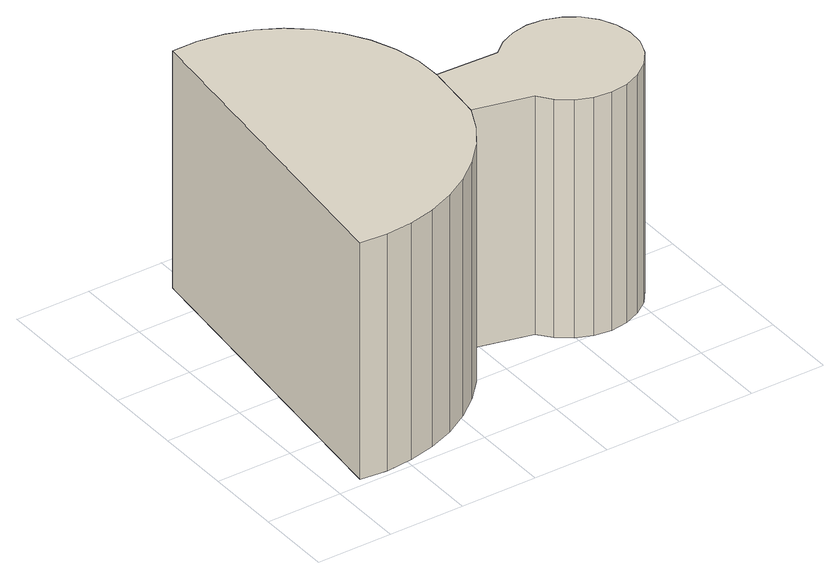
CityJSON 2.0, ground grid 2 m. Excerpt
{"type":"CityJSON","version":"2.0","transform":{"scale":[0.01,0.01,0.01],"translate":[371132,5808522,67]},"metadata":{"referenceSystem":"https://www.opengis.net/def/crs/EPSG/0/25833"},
"CityObjects":{
"building1":{"type":"Building","attributes":{"Gemeindeschluessel":"11000006","BezugspunktDach":"2200","function":"51009_1610","measuredHeight":6.51,"storeysAboveGround":0},"address":[{"country":"Germany","locality":"Berlin"}],"geometry":[{"type":"Solid","lod":"1","boundaries":[[[[0,1,2,3,4,5,6,7,8,9,10,11,12,13,14,15,16,17,18,19,20]],[[21,22,23,24,25,26,27,28,29,30,31,32,33,34,35,36,37,38,39,40,41]],[[21,41,20,19]],[[22,21,19,18]],[[23,22,18,17]],[[24,23,17,16]],[[25,24,16,15]],[[26,25,15,14]],[[27,26,14,13]],[[28,27,13,12]],[[29,28,12,11]],[[30,29,11,10]],[[31,30,10,9]],[[32,31,9,8]],[[33,32,8,7]],[[34,33,7,6]],[[35,34,6,5]],[[36,35,5,4]],[[37,36,4,3]],[[38,37,3,2]],[[39,38,2,1]],[[40,39,1,0]],[[41,40,0,20]]]]}]},
"building2":{"type":"Building","attributes":{"name":"Loggia Alexandra","Gemeindeschluessel":"11000006","BezugspunktDach":"2200","function":"31001_3030","measuredHeight":6.55,"storeysAboveGround":1},"address":[{"country":"Germany","locality":"Berlin","thoroughfareNumber":"36C","thoroughfareName":"Königstraße"}],"geometry":[{"type":"Solid","lod":"1","boundaries":[[[[42,43,44,45,46,47,48,49,50,51,52,53,54,55,56,57,58,59,60,61,9,8]],[[62,63,64,65,66,67,68,69,70,71,72,73,74,75,76,77,78,79,80,81,82,83]],[[62,83,8,9]],[[63,62,9,61]],[[64,63,61,60]],[[65,64,60,59]],[[66,65,59,58]],[[67,66,58,57]],[[68,67,57,56]],[[69,68,56,55]],[[70,69,55,54]],[[71,70,54,53]],[[72,71,53,52]],[[73,72,52,51]],[[74,73,51,50]],[[75,74,50,49]],[[76,75,49,48]],[[77,76,48,47]],[[78,77,47,46]],[[79,78,46,45]],[[80,79,45,44]],[[81,80,44,43]],[[82,81,43,42]],[[83,82,42,8]]]]}]}
},
"vertices":[
[138,11,748],[209,17,748],[278,33,748],[345,59,748],[406,94,748],[462,139,748],[510,191,748],[550,250,748],[581,315,748],[599,477,748],[597,546,748],[582,613,748],[556,677,748],[520,735,748],[475,787,748],[421,830,748],[361,864,748],[297,887,748],[229,899,748],[160,899,748],[67,17,748],[160,899,97],[229,899,97],[297,887,97],[361,864,97],[421,830,97],[475,787,97],[520,735,97],[556,677,97],[582,613,97],[597,546,97],[599,477,97],[581,315,97],[550,250,97],[510,191,97],[462,139,97],[406,94,97],[345,59,97],[278,33,97],[209,17,97],[138,11,97],[67,17,97],
[733,278,748],[761,242,748],[798,214,748],[840,197,748],[886,191,748],[932,197,748],[974,215,748],[1011,243,748],[1039,280,748],[1056,323,748],[1059,367,748],[1050,409,748],[1031,449,748],[1002,482,748],[966,506,748],[924,521,748],[881,525,748],[838,517,748],[798,499,748],[764,471,748],[599,477,93],[764,471,93],[798,499,93],[838,517,93],[881,525,93],[924,521,93],[966,506,93],[1002,482,93],[1031,449,93],[1050,409,93],[1059,367,93],[1056,323,93],[1039,280,93],[1011,243,93],[974,215,93],[932,197,93],[886,191,93],[840,197,93],[798,214,93],[761,242,93],[733,278,93],[581,315,93]
]}
